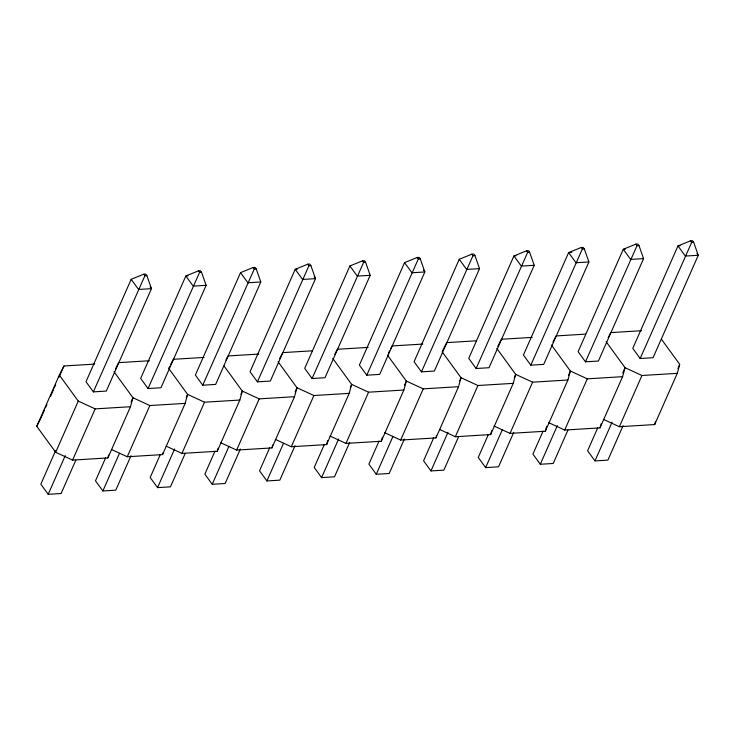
<?xml version="1.0" encoding="UTF-8"?>
<svg xmlns="http://www.w3.org/2000/svg" width="735" height="735" viewBox="0 0 735 735"><rect width="100%" height="100%" fill="white"/><g stroke="black" fill="none" stroke-linecap="round" stroke-linejoin="round"><path stroke-width="1.1" d="M94.705 364.101L63.954 365.975L59.333 375.08L36.75 426.291L55.676 452.301L72.581 460.092L107.889 457.933L108.716 454.947M107.889 457.933L130.481 406.721L132.943 397.754L114.017 371.745M111.352 449.425L127.265 456.757L162.573 454.597L163.115 452.604M162.573 454.597L185.156 403.386L187.618 394.41L168.692 368.4L169.721 366.379M166.027 446.081L181.94 453.412L217.248 451.262L218.075 448.267M217.248 451.262L239.84 400.051L242.302 391.075L224.028 365.966M220.711 442.746L236.624 450.077L271.922 447.918L272.749 444.932M271.922 447.918L294.514 396.707L296.977 387.74L278.05 361.73M275.386 439.411L291.299 446.742L326.606 444.583L327.7 440.596M326.606 444.583L349.189 393.372L351.661 384.396L332.735 358.386M330.07 436.066L345.983 443.398L381.281 441.248L382.384 437.261M381.281 441.248L403.873 390.028L406.336 381.061L387.409 355.051M384.745 432.731L400.658 440.063L435.965 437.904L436.507 435.91M435.965 437.904L458.548 386.693L461.02 377.726L442.093 351.716M439.42 429.396L455.342 436.728L490.64 434.569L491.743 430.581M490.64 434.569L513.232 383.358L515.694 374.381L496.768 348.372M494.104 426.052L510.017 433.384L545.324 431.234L546.693 426.245M545.324 431.234L567.907 380.013L570.378 371.046L551.452 345.037M548.779 422.717L564.7 430.048L599.999 427.889L601.092 423.902M599.999 427.889L622.591 376.678L625.053 367.711L606.127 341.692M603.463 419.382L619.375 426.713L654.683 424.554L655.501 421.559M654.683 424.554L677.266 373.343L679.737 364.367L661.454 339.258M41.831 416.148L44.596 409.873M45.515 407.778L46.902 404.645M50.586 396.284L53.352 390.019M54.28 387.924L55.658 384.791M58.883 377.468L63.954 365.975M55.575 450.72L40.82 484.172L48.198 494.306L61.115 493.516L75.861 460.073M131.17 279.318L85.995 381.741L93.373 391.874L106.29 391.084L151.456 288.662L146.871 275.634L145.741 274.082L143.766 274.201L131.17 279.318L138.548 289.452L151.456 288.662L150.124 286.825M55.676 452.301L78.268 401.089L59.333 375.08M48.198 494.306L65.25 455.636M93.373 391.874L144.896 275.754L143.766 274.201M72.581 460.092L95.173 408.88L130.481 406.721M105.638 457.841L95.495 480.828L102.872 490.962L115.79 490.171L131.005 455.682M131.096 401.935L132.943 397.754L149.848 405.536L185.156 403.386M102.872 490.962L119.465 453.339M148.047 388.539L199.571 272.419L198.441 270.866L185.845 275.983L140.67 378.406L148.047 388.539L160.965 387.749L206.14 285.327L201.555 272.299L200.425 270.737L198.441 270.866M127.265 456.757L149.848 405.536M160.322 454.496L150.179 477.493L157.556 487.627L170.465 486.836L185.22 453.394M240.529 272.639L195.354 375.07L202.731 385.204L215.64 384.414L260.815 281.983L256.23 268.955L255.1 267.402L253.116 267.522L240.529 272.639L247.906 282.773L260.815 281.983M186.24 397.552L187.618 394.41L204.532 402.201L239.84 400.051M157.556 487.627L174.608 448.956M202.731 385.204L254.246 269.074L253.116 267.522M181.94 453.412L204.532 402.201M214.997 451.161L204.854 474.158L212.231 484.291L225.149 483.501L240.363 449.012M240.915 394.208L242.302 391.075L259.207 398.866L294.514 396.707M212.231 484.291L228.824 446.659M257.406 381.86L308.93 265.739L307.8 264.187L295.204 269.304L250.029 371.726L257.406 381.86L270.324 381.07L315.499 278.648L310.905 265.62L309.775 264.067L307.8 264.187M236.624 450.077L259.207 398.866M269.681 447.817L259.538 470.813L266.906 480.947L279.824 480.157L295.038 445.667M349.888 265.969L304.713 368.391L312.081 378.525L324.999 377.735L370.174 275.313L365.589 262.285L364.459 260.723L362.474 260.851L349.888 265.969L357.256 276.103L370.174 275.313M295.139 391.92L296.977 387.74L313.891 395.522L349.189 393.372M266.906 480.947L283.508 443.324M312.081 378.525L363.604 262.404L362.474 260.851M291.299 446.742L313.891 395.522M324.356 444.482L314.212 467.478L321.59 477.612L334.508 476.822L349.713 442.332M404.562 262.625L359.387 365.056L366.765 375.19L379.683 374.4L424.858 271.968L420.264 258.94L419.134 257.388L417.158 257.507L404.562 262.625L411.94 272.758L424.858 271.968L423.516 270.131M350.273 387.538L351.661 384.396L368.566 392.187L403.873 390.028M321.59 477.612L338.642 438.942M366.765 375.19L418.288 259.06L417.158 257.507M345.983 443.398L368.566 392.187M379.039 441.147L368.896 464.134L376.265 474.277L389.183 473.487L404.397 438.997M459.246 259.29L414.071 361.712L421.44 371.846L434.357 371.056L479.532 268.633L474.948 255.605L473.818 254.053L471.833 254.172L459.246 259.29L466.615 269.423L479.532 268.633M404.498 385.241L406.336 381.061L423.25 388.852L458.548 386.693M376.265 474.277L392.867 436.645M421.44 371.846L472.963 255.725L471.833 254.172M400.658 440.063L423.25 388.852M433.714 437.803L423.571 460.799L430.949 470.933L443.866 470.143L458.612 436.7M459.632 380.859L461.02 377.726L477.925 385.507L513.232 383.358M430.949 470.933L448.001 432.263M476.124 368.511L527.647 252.39L526.517 250.837L513.921 255.945L468.746 358.377L476.124 368.511L489.041 367.721L534.216 265.298L529.623 252.27L528.493 250.708L526.517 250.837M455.342 436.728L477.925 385.507M488.389 434.468L478.255 457.464L485.624 467.598L498.541 466.808L513.756 432.318M514.316 377.524L515.694 374.381L532.609 382.172L567.907 380.013M485.624 467.598L502.216 429.975M530.799 365.176L582.322 249.046L581.192 247.493L568.605 252.61L523.43 355.033L530.799 365.176L543.716 364.385L588.891 261.954L584.307 248.926L583.177 247.373L581.192 247.493M510.017 433.384L532.609 382.172M543.073 431.133L532.93 454.12L540.308 464.263L553.225 463.473L567.971 430.021M568.532 375.227L570.378 371.046L587.283 378.837L622.591 376.678M540.308 464.263L557.36 425.583M585.483 361.831L637.006 245.71L635.876 244.158L623.28 249.275L578.105 351.697L585.483 361.831L598.4 361.041L643.575 258.619L638.981 245.591L637.851 244.038L635.876 244.158M564.7 430.048L587.283 378.837M597.748 427.788L587.614 450.785L594.982 460.918L607.9 460.128L623.115 425.638M622.747 372.93L625.053 367.711L641.958 375.493L677.266 373.343M594.982 460.918L612.044 422.248M640.157 358.496L691.681 242.375L690.551 240.823L677.964 245.931L632.789 348.362L640.157 358.496L653.075 357.706L698.25 255.284L693.665 242.256L692.535 240.694L690.551 240.823M619.375 426.713L641.958 375.493M677.89 368.547L679.269 365.414M36.75 426.291L41.371 417.186M115.56 368.704L118.638 362.64L149.38 360.756M170.75 364.358L173.313 359.296L204.064 357.421M225.939 360.003L227.997 355.96L258.738 354.086M279.594 358.689L282.157 353.636M334.783 354.344L337.347 349.281L368.097 347.407M388.438 353.03L389.467 351.008M390.487 348.978L392.031 345.946L422.781 344.072M442.608 350.696L446.705 342.611L476.317 340.801M497.797 346.35L501.389 339.267L532.14 337.393M552.986 342.005L556.064 335.932L585.676 334.122M608.176 337.65L610.748 332.597L641.499 330.713M144.896 275.754L146.871 275.634M199.571 272.419L201.555 272.299M254.246 269.074L256.23 268.955M308.93 265.739L310.905 265.62M363.604 262.404L365.589 262.285M418.288 259.06L420.264 258.94M472.963 255.725L474.948 255.605M527.647 252.39L529.623 252.27M582.322 249.046L584.307 248.926M637.006 245.71L638.981 245.591M691.681 242.375L693.665 242.256M188.004 275.846L185.845 275.983L193.222 286.117L206.14 285.327M297.363 269.175L295.204 269.304L302.581 279.438L315.499 278.648L314.157 276.81M516.071 255.817L513.921 255.945L521.299 266.088L534.216 265.298M571.83 252.417L568.605 252.61L575.974 262.744L588.891 261.954M625.43 249.147L623.28 249.275L630.658 259.409L643.575 258.619M680.114 245.802L677.964 245.931L685.332 256.074L698.25 255.284L696.909 253.437M282.672 352.625L312.283 350.815M78.268 401.089L95.173 408.88"/></g></svg>
